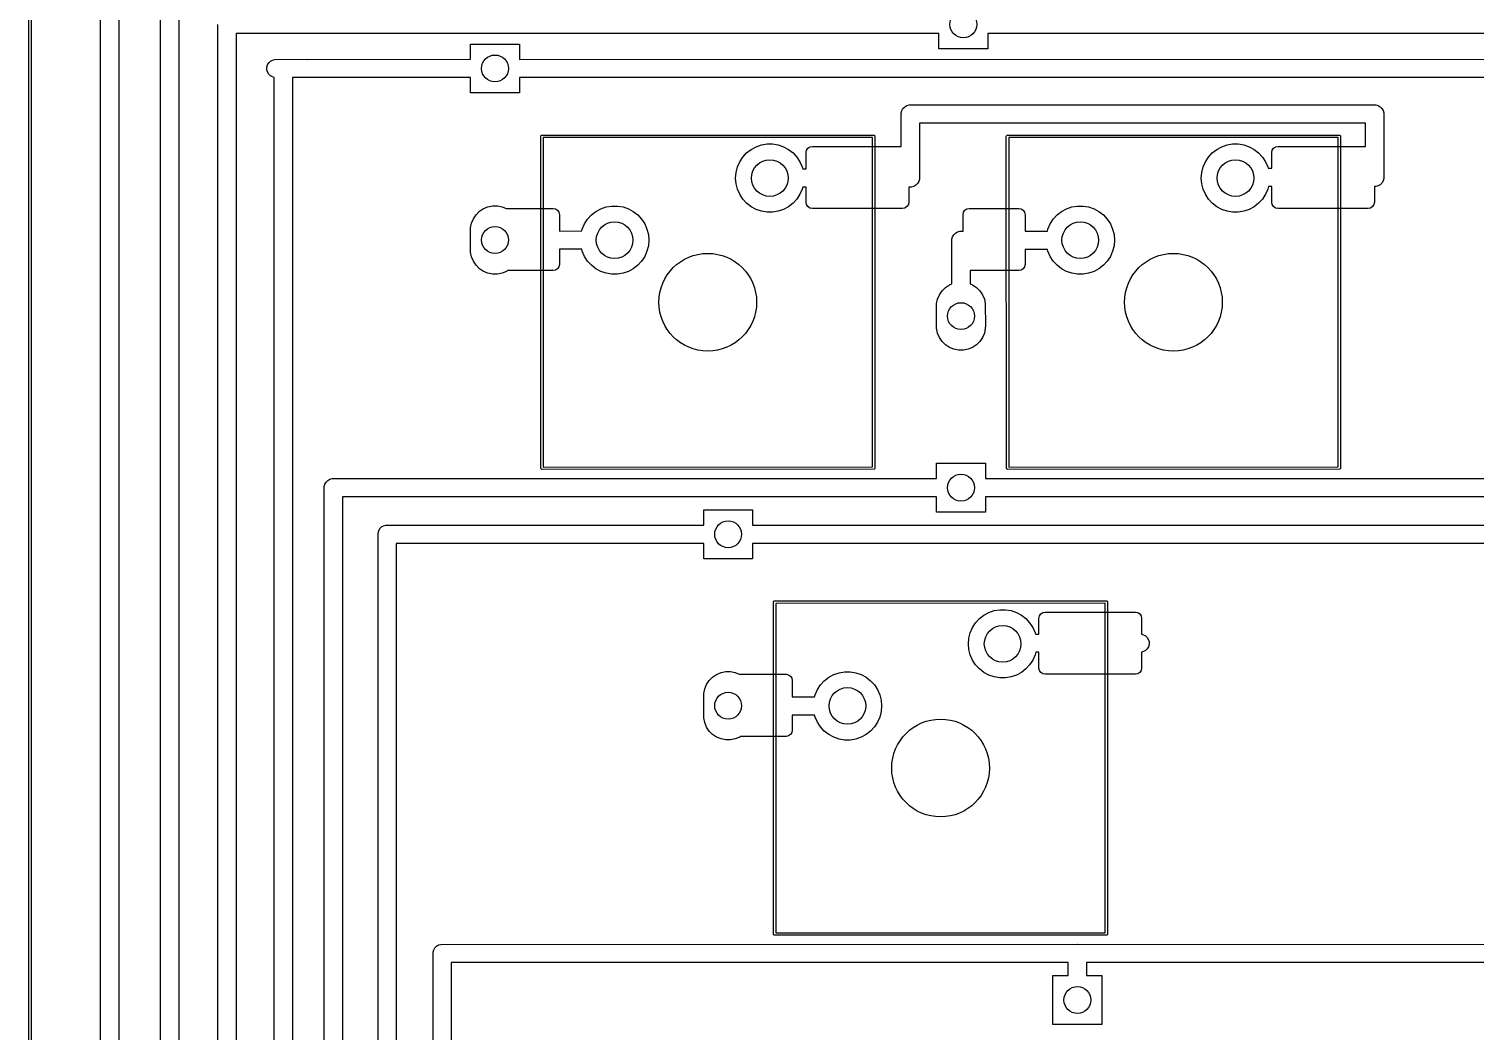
# Model space of a CAD drawing. Extents: x 12 to 499, y -206 to -17.
# Drawn here: x 11.9 to 71.1, y -96.9 to -55.9 of the extents above; entities that cross this region are included whole.
import ezdxf

# ---------------------------------------------------------------- set-up
doc = ezdxf.new("R2010")
doc.units = 0
doc.layers.add('BLACK', color=7, linetype='CONTINUOUS')

msp = doc.modelspace()

# ---------------------------------------------------------------- linework, layer by layer
at = {"layer": 'BLACK', "linetype": 'CONTINUOUS'}
for p, q in [((11.953806, -206.3), (11.95, -16.891)), ((12.046195, -16.940999), (12.049999, -206.253805)), ((14.884266, -179.626947), (14.881058, -36.6)), ((15.627859, -36.974952), (15.631049, -179.223264)), ((17.334266, -174.546947), (17.331058, -38.5044)), ((18.077859, -38.87931), (18.081049, -174.126133)), ((19.684266, -172.109384), (19.681058, -55.7256)), ((49.176058, -56.097503), (20.427861, -56.10056)), ((20.427861, -56.10056), (20.431047, -171.688578)), ((49.176058, -56.7256), (49.176058, -56.097503)), ((106.23107, -56.09745), (51.176058, -56.100543)), ((51.176058, -56.100543), (51.176058, -56.7256)), ((30.016058, -57.154413), (30.016058, -56.529)), ((30.016058, -56.529), (32.016058, -56.529)), ((32.016058, -56.529), (32.016058, -57.157137)), ((51.176058, -56.7256), (49.176058, -56.7256)), ((21.684266, -57.480053), (21.709603, -57.385494)), ((21.709603, -57.385494), (21.75855, -57.300714)), ((21.75855, -57.300714), (21.827772, -57.231492)), ((21.827772, -57.231492), (21.912552, -57.182545)), ((21.912552, -57.182545), (22.007111, -57.157208)), ((22.007111, -57.157208), (23.306058, -57.154)), ((23.306058, -57.154), (23.354391, -57.157167)), ((23.354391, -57.157167), (30.016058, -57.154413)), ((32.016058, -57.157137), (77.65605, -57.154067)), ((21.684266, -57.577947), (21.684266, -57.480053)), ((21.709603, -57.672506), (21.684266, -57.577947)), ((21.75855, -57.757286), (21.709603, -57.672506)), ((21.827772, -57.826508), (21.75855, -57.757286)), ((21.912552, -57.875455), (21.827772, -57.826508)), ((21.981068, -57.893813), (21.912552, -57.875455)), ((21.984266, -166.95865), (21.981068, -57.893813)), ((23.261683, -57.901091), (22.727862, -57.902805)), ((22.727862, -57.902805), (22.731047, -166.53781)), ((23.306058, -57.904), (23.261683, -57.901091)), ((30.016058, -57.901225), (23.306058, -57.904)), ((30.016058, -58.529), (30.016058, -57.901225)), ((77.65605, -57.900862), (32.016058, -57.903932)), ((32.016058, -57.903932), (32.016058, -58.529)), ((32.016058, -58.529), (30.016058, -58.529)), ((47.659603, -59.246494), (47.70855, -59.161714)), ((47.70855, -59.161714), (47.777772, -59.092492)), ((47.777772, -59.092492), (47.862552, -59.043545)), ((47.862552, -59.043545), (47.957111, -59.018208)), ((47.957111, -59.018208), (67.006058, -59.015)), ((67.006058, -59.015), (67.055005, -59.018208)), ((67.055005, -59.018208), (67.149564, -59.043545)), ((67.149564, -59.043545), (67.234344, -59.092492)), ((67.234344, -59.092492), (67.303566, -59.161714)), ((67.303566, -59.161714), (67.352513, -59.246494)), ((47.631058, -59.39), (47.634266, -59.341053)), ((47.632651, -60.715004), (47.631058, -59.39)), ((47.634266, -59.341053), (47.659603, -59.246494)), ((67.352513, -59.246494), (67.37785, -59.341053)), ((67.37785, -59.341053), (67.381058, -61.985004)), ((32.88606, -60.305004), (32.889866, -60.28587)), ((32.889866, -73.894138), (32.88606, -60.305004)), ((32.889866, -60.28587), (32.916926, -60.25881)), ((32.916926, -60.25881), (46.50606, -60.255004)), ((46.50606, -60.255004), (46.525194, -60.25881)), ((46.525194, -60.25881), (46.552254, -60.28587)), ((46.552254, -60.28587), (46.55606, -73.875004)), ((66.631509, -59.761863), (48.378359, -59.764937)), ((48.378359, -59.764937), (48.381058, -62.010004)), ((51.936063, -60.305004), (51.939869, -60.28587)), ((51.939869, -73.894138), (51.936063, -60.305004)), ((51.939869, -60.28587), (51.966929, -60.25881)), ((51.966929, -60.25881), (65.556063, -60.255004)), ((65.556063, -60.255004), (65.575197, -60.25881)), ((65.575197, -60.25881), (65.602257, -60.28587)), ((65.602257, -60.28587), (65.606063, -73.875004)), ((66.632666, -60.715004), (66.631509, -59.761863)), ((46.456072, -60.351217), (32.982273, -60.354991)), ((32.982273, -60.354991), (32.986047, -73.82879)), ((41.312866, -60.979991), (41.495333, -60.837971)), ((41.495333, -60.837971), (41.698686, -60.727921)), ((41.698686, -60.727921), (41.91738, -60.652844)), ((41.91738, -60.652844), (42.145449, -60.614786)), ((42.145449, -60.614786), (42.376671, -60.614786)), ((42.376671, -60.614786), (42.60474, -60.652844)), ((42.60474, -60.652844), (42.823434, -60.727921)), ((42.823434, -60.727921), (43.026787, -60.837971)), ((43.026787, -60.837971), (43.209254, -60.979991)), ((43.74706, -60.969004), (43.766395, -60.871802)), ((43.766395, -60.871802), (43.821455, -60.789399)), ((43.821455, -60.789399), (43.903858, -60.734339)), ((43.903858, -60.734339), (44.00106, -60.715004)), ((44.00106, -60.715004), (47.632651, -60.715004)), ((46.459846, -73.825016), (46.456072, -60.351217)), ((65.506075, -60.351217), (52.032276, -60.354991)), ((52.032276, -60.354991), (52.03605, -73.82879)), ((60.362869, -60.979991), (60.545336, -60.837971)), ((60.545336, -60.837971), (60.748689, -60.727921)), ((60.748689, -60.727921), (60.967383, -60.652844)), ((60.967383, -60.652844), (61.195452, -60.614786)), ((61.195452, -60.614786), (61.426674, -60.614786)), ((61.426674, -60.614786), (61.654743, -60.652844)), ((61.654743, -60.652844), (61.873437, -60.727921)), ((61.873437, -60.727921), (62.07679, -60.837971)), ((62.07679, -60.837971), (62.259257, -60.979991)), ((62.797063, -60.969004), (62.816398, -60.871802)), ((62.816398, -60.871802), (62.871458, -60.789399)), ((62.871458, -60.789399), (62.953861, -60.734339)), ((62.953861, -60.734339), (63.051063, -60.715004)), ((63.051063, -60.715004), (66.632666, -60.715004)), ((65.509849, -73.825016), (65.506075, -60.351217)), ((40.936916, -61.555425), (41.029797, -61.343678)), ((41.029797, -61.343678), (41.156263, -61.150106)), ((41.156263, -61.150106), (41.312866, -60.979991)), ((43.209254, -60.979991), (43.365857, -61.150106)), ((43.365857, -61.150106), (43.492323, -61.343678)), ((43.492323, -61.343678), (43.585204, -61.555425)), ((43.74706, -61.637362), (43.74706, -60.969004)), ((59.986919, -61.555425), (60.0798, -61.343678)), ((60.0798, -61.343678), (60.206266, -61.150106)), ((60.206266, -61.150106), (60.362869, -60.979991)), ((62.259257, -60.979991), (62.41586, -61.150106)), ((62.41586, -61.150106), (62.542326, -61.343678)), ((62.542326, -61.343678), (62.635207, -61.555425)), ((62.797063, -61.611857), (62.797063, -60.969004)), ((40.86106, -62.010004), (40.880154, -61.779572)), ((40.880154, -62.240436), (40.86106, -62.010004)), ((40.880154, -61.779572), (40.936916, -61.555425)), ((43.585204, -61.555425), (43.605973, -61.63744)), ((43.605973, -61.63744), (43.74706, -61.637362)), ((48.37785, -62.058951), (48.352513, -62.15351)), ((48.381058, -62.010004), (48.37785, -62.058951)), ((59.911063, -62.010004), (59.930157, -61.779572)), ((59.930157, -62.240436), (59.911063, -62.010004)), ((59.930157, -61.779572), (59.986919, -61.555425)), ((62.635207, -61.555425), (62.64953, -61.611987)), ((62.64953, -61.611987), (62.797063, -61.611857)), ((67.37785, -62.033951), (67.352513, -62.12851)), ((67.381058, -61.985004), (67.37785, -62.033951)), ((40.936916, -62.464583), (40.880154, -62.240436)), ((41.029797, -62.67633), (40.936916, -62.464583)), ((41.156263, -62.869902), (41.029797, -62.67633)), ((43.492323, -62.67633), (43.365857, -62.869902)), ((43.585204, -62.464583), (43.492323, -62.67633)), ((43.605544, -62.384259), (43.585204, -62.464583)), ((43.74706, -62.384181), (43.605544, -62.384259)), ((43.74706, -63.001004), (43.74706, -62.384181)), ((48.055005, -62.381796), (47.94706, -62.381855)), ((47.94706, -62.381855), (47.94706, -63.001004)), ((48.149564, -62.356459), (48.055005, -62.381796)), ((48.234344, -62.307512), (48.149564, -62.356459)), ((48.303566, -62.23829), (48.234344, -62.307512)), ((48.352513, -62.15351), (48.303566, -62.23829)), ((59.986919, -62.464583), (59.930157, -62.240436)), ((60.0798, -62.67633), (59.986919, -62.464583)), ((60.206266, -62.869902), (60.0798, -62.67633)), ((62.542326, -62.67633), (62.41586, -62.869902)), ((62.635207, -62.464583), (62.542326, -62.67633)), ((62.661992, -62.358811), (62.635207, -62.464583)), ((62.797063, -62.358692), (62.661992, -62.358811)), ((62.797063, -63.001004), (62.797063, -62.358692)), ((67.055005, -62.356796), (66.997063, -62.356882)), ((66.997063, -62.356882), (66.997063, -63.001004)), ((67.149564, -62.331459), (67.055005, -62.356796)), ((67.234344, -62.282512), (67.149564, -62.331459)), ((67.303566, -62.21329), (67.234344, -62.282512)), ((67.352513, -62.12851), (67.303566, -62.21329)), ((30.381665, -63.37099), (30.544661, -63.262079)), ((30.544661, -63.262079), (30.725773, -63.18706)), ((30.725773, -63.18706), (30.918041, -63.148815)), ((30.918041, -63.148815), (31.114075, -63.148815)), ((31.114075, -63.148815), (31.306343, -63.18706)), ((31.306343, -63.18706), (31.470374, -63.255004)), ((31.470374, -63.255004), (33.40106, -63.255004)), ((33.40106, -63.255004), (33.498262, -63.274339)), ((33.498262, -63.274339), (33.580665, -63.329399)), ((35.145333, -63.377971), (35.348686, -63.267921)), ((35.348686, -63.267921), (35.56738, -63.192844)), ((35.56738, -63.192844), (35.795449, -63.154786)), ((35.795449, -63.154786), (36.026671, -63.154786)), ((36.026671, -63.154786), (36.25474, -63.192844)), ((36.25474, -63.192844), (36.473434, -63.267921)), ((36.473434, -63.267921), (36.676787, -63.377971)), ((41.312866, -63.040017), (41.156263, -62.869902)), ((41.495333, -63.182037), (41.312866, -63.040017)), ((41.698686, -63.292087), (41.495333, -63.182037)), ((41.91738, -63.367164), (41.698686, -63.292087)), ((42.823434, -63.292087), (42.60474, -63.367164)), ((43.026787, -63.182037), (42.823434, -63.292087)), ((43.209254, -63.040017), (43.026787, -63.182037)), ((43.365857, -62.869902), (43.209254, -63.040017)), ((43.766395, -63.098206), (43.74706, -63.001004)), ((43.821455, -63.180609), (43.766395, -63.098206)), ((43.903858, -63.235669), (43.821455, -63.180609)), ((44.00106, -63.255004), (43.903858, -63.235669)), ((47.69306, -63.255004), (44.00106, -63.255004)), ((47.790262, -63.235669), (47.69306, -63.255004)), ((47.872665, -63.180609), (47.790262, -63.235669)), ((47.927725, -63.098206), (47.872665, -63.180609)), ((47.94706, -63.001004), (47.927725, -63.098206)), ((50.239458, -63.329399), (50.321861, -63.274339)), ((50.321861, -63.274339), (50.419063, -63.255004)), ((50.419063, -63.255004), (52.451063, -63.255004)), ((52.451063, -63.255004), (52.548265, -63.274339)), ((52.548265, -63.274339), (52.630668, -63.329399)), ((54.195336, -63.377971), (54.398689, -63.267921)), ((54.398689, -63.267921), (54.617383, -63.192844)), ((54.617383, -63.192844), (54.845452, -63.154786)), ((54.845452, -63.154786), (55.076674, -63.154786)), ((55.076674, -63.154786), (55.304743, -63.192844)), ((55.304743, -63.192844), (55.523437, -63.267921)), ((55.523437, -63.267921), (55.72679, -63.377971)), ((60.362869, -63.040017), (60.206266, -62.869902)), ((60.545336, -63.182037), (60.362869, -63.040017)), ((60.748689, -63.292087), (60.545336, -63.182037)), ((60.967383, -63.367164), (60.748689, -63.292087)), ((61.873437, -63.292087), (61.654743, -63.367164)), ((62.07679, -63.182037), (61.873437, -63.292087)), ((62.259257, -63.040017), (62.07679, -63.182037)), ((62.41586, -62.869902), (62.259257, -63.040017)), ((62.816398, -63.098206), (62.797063, -63.001004)), ((62.871458, -63.180609), (62.816398, -63.098206)), ((62.953861, -63.235669), (62.871458, -63.180609)), ((63.051063, -63.255004), (62.953861, -63.235669)), ((66.743063, -63.255004), (63.051063, -63.255004)), ((66.840265, -63.235669), (66.743063, -63.255004)), ((66.922668, -63.180609), (66.840265, -63.235669)), ((66.977728, -63.098206), (66.922668, -63.180609)), ((66.997063, -63.001004), (66.977728, -63.098206)), ((30.020873, -64.045983), (30.059118, -63.853715)), ((30.059118, -63.853715), (30.134137, -63.672603)), ((30.134137, -63.672603), (30.243048, -63.509607)), ((30.243048, -63.509607), (30.381665, -63.37099)), ((33.580665, -63.329399), (33.635725, -63.411802)), ((33.635725, -63.411802), (33.65506, -63.509004)), ((33.65506, -63.509004), (33.65506, -64.176467)), ((34.586916, -64.095425), (34.679797, -63.883678)), ((34.679797, -63.883678), (34.806263, -63.690106)), ((34.806263, -63.690106), (34.962866, -63.519991)), ((34.962866, -63.519991), (35.145333, -63.377971)), ((36.676787, -63.377971), (36.859254, -63.519991)), ((36.859254, -63.519991), (37.015857, -63.690106)), ((37.015857, -63.690106), (37.142323, -63.883678)), ((37.142323, -63.883678), (37.235204, -64.095425)), ((42.145449, -63.405222), (41.91738, -63.367164)), ((42.376671, -63.405222), (42.145449, -63.405222)), ((42.60474, -63.367164), (42.376671, -63.405222)), ((50.165063, -63.509004), (50.184398, -63.411802)), ((50.165063, -64.188125), (50.165063, -63.509004)), ((50.184398, -63.411802), (50.239458, -63.329399)), ((52.630668, -63.329399), (52.685728, -63.411802)), ((52.685728, -63.411802), (52.705063, -63.509004)), ((52.705063, -63.509004), (52.705063, -64.186472)), ((53.636919, -64.095425), (53.7298, -63.883678)), ((53.7298, -63.883678), (53.856266, -63.690106)), ((53.856266, -63.690106), (54.012869, -63.519991)), ((54.012869, -63.519991), (54.195336, -63.377971)), ((55.72679, -63.377971), (55.909257, -63.519991)), ((55.909257, -63.519991), (56.06586, -63.690106)), ((56.06586, -63.690106), (56.192326, -63.883678)), ((56.192326, -63.883678), (56.285207, -64.095425)), ((61.195452, -63.405222), (60.967383, -63.367164)), ((61.426674, -63.405222), (61.195452, -63.405222)), ((61.654743, -63.367164), (61.426674, -63.405222)), ((30.016058, -64.144), (30.020873, -64.045983)), ((30.020873, -65.042017), (30.016058, -64.144)), ((33.65506, -64.176467), (34.566542, -64.175876)), ((34.566542, -64.175876), (34.586916, -64.095425)), ((37.235204, -64.095425), (37.291966, -64.319572)), ((37.291966, -64.319572), (37.31106, -64.550004)), ((49.709271, -64.511057), (49.734608, -64.416498)), ((49.734608, -64.416498), (49.783555, -64.331718)), ((49.783555, -64.331718), (49.852777, -64.262496)), ((49.852777, -64.262496), (49.937557, -64.213549)), ((49.937557, -64.213549), (50.032116, -64.188212)), ((50.032116, -64.188212), (50.165063, -64.188125)), ((52.705063, -64.186472), (53.614012, -64.18588)), ((53.614012, -64.18588), (53.636919, -64.095425)), ((56.285207, -64.095425), (56.341969, -64.319572)), ((56.341969, -64.319572), (56.361063, -64.550004)), ((30.059118, -65.234285), (30.020873, -65.042017)), ((34.56618, -64.9227), (33.65506, -64.923291)), ((33.65506, -64.923291), (33.65506, -65.541004)), ((34.586916, -65.004583), (34.56618, -64.9227)), ((34.679797, -65.21633), (34.586916, -65.004583)), ((37.235204, -65.004583), (37.142323, -65.21633)), ((37.291966, -64.780436), (37.235204, -65.004583)), ((37.31106, -64.550004), (37.291966, -64.780436)), ((49.706063, -64.560004), (49.709271, -64.511057)), ((49.707873, -66.3364), (49.706063, -64.560004)), ((53.618716, -64.932701), (52.705063, -64.933296)), ((52.705063, -64.933296), (52.705063, -65.541004)), ((53.636919, -65.004583), (53.618716, -64.932701)), ((53.7298, -65.21633), (53.636919, -65.004583)), ((56.285207, -65.004583), (56.192326, -65.21633)), ((56.341969, -64.780436), (56.285207, -65.004583)), ((56.361063, -64.550004), (56.341969, -64.780436)), ((30.134137, -65.415397), (30.059118, -65.234285)), ((30.243048, -65.578393), (30.134137, -65.415397)), ((30.381665, -65.71701), (30.243048, -65.578393)), ((33.635725, -65.638206), (33.580665, -65.720609)), ((33.65506, -65.541004), (33.635725, -65.638206)), ((34.806263, -65.409902), (34.679797, -65.21633)), ((34.962866, -65.580017), (34.806263, -65.409902)), ((35.145333, -65.722037), (34.962866, -65.580017)), ((36.859254, -65.580017), (36.676787, -65.722037)), ((37.015857, -65.409902), (36.859254, -65.580017)), ((37.142323, -65.21633), (37.015857, -65.409902)), ((52.685728, -65.638206), (52.630668, -65.720609)), ((52.705063, -65.541004), (52.685728, -65.638206)), ((53.856266, -65.409902), (53.7298, -65.21633)), ((54.012869, -65.580017), (53.856266, -65.409902)), ((54.195336, -65.722037), (54.012869, -65.580017)), ((55.909257, -65.580017), (55.72679, -65.722037)), ((56.06586, -65.409902), (55.909257, -65.580017)), ((56.192326, -65.21633), (56.06586, -65.409902)), ((30.544661, -65.825921), (30.381665, -65.71701)), ((30.725773, -65.90094), (30.544661, -65.825921)), ((30.918041, -65.939185), (30.725773, -65.90094)), ((31.114075, -65.939185), (30.918041, -65.939185)), ((31.306343, -65.90094), (31.114075, -65.939185)), ((31.487455, -65.825921), (31.306343, -65.90094)), ((31.533725, -65.795004), (31.487455, -65.825921)), ((33.40106, -65.795004), (31.533725, -65.795004)), ((33.498262, -65.775669), (33.40106, -65.795004)), ((33.580665, -65.720609), (33.498262, -65.775669)), ((35.348686, -65.832087), (35.145333, -65.722037)), ((35.56738, -65.907164), (35.348686, -65.832087)), ((35.795449, -65.945222), (35.56738, -65.907164)), ((36.026671, -65.945222), (35.795449, -65.945222)), ((36.25474, -65.907164), (36.026671, -65.945222)), ((36.473434, -65.832087), (36.25474, -65.907164)), ((36.676787, -65.722037), (36.473434, -65.832087)), ((52.451063, -65.795004), (50.454163, -65.795004)), ((50.454163, -65.795004), (50.454715, -66.336591)), ((52.548265, -65.775669), (52.451063, -65.795004)), ((52.630668, -65.720609), (52.548265, -65.775669)), ((54.398689, -65.832087), (54.195336, -65.722037)), ((54.617383, -65.907164), (54.398689, -65.832087)), ((54.845452, -65.945222), (54.617383, -65.907164)), ((55.076674, -65.945222), (54.845452, -65.945222)), ((55.304743, -65.907164), (55.076674, -65.945222)), ((55.523437, -65.832087), (55.304743, -65.907164)), ((55.72679, -65.722037), (55.523437, -65.832087)), ((49.124123, -66.968715), (49.199142, -66.787603)), ((49.199142, -66.787603), (49.308053, -66.624607)), ((49.308053, -66.624607), (49.44667, -66.48599)), ((49.44667, -66.48599), (49.609666, -66.377079)), ((49.609666, -66.377079), (49.707873, -66.3364)), ((50.454715, -66.336591), (50.55246, -66.377079)), ((50.55246, -66.377079), (50.715456, -66.48599)), ((50.715456, -66.48599), (50.854073, -66.624607)), ((50.854073, -66.624607), (50.962984, -66.787603)), ((50.962984, -66.787603), (51.038003, -66.968715)), ((49.081063, -67.259), (49.085878, -67.160983)), ((49.085878, -68.157017), (49.081063, -67.259)), ((49.085878, -67.160983), (49.124123, -66.968715)), ((51.038003, -66.968715), (51.076248, -67.160983)), ((51.076248, -67.160983), (51.081063, -68.059)), ((49.124123, -68.349285), (49.085878, -68.157017)), ((49.199142, -68.530397), (49.124123, -68.349285)), ((49.308053, -68.693393), (49.199142, -68.530397)), ((50.962984, -68.530397), (50.854073, -68.693393)), ((51.038003, -68.349285), (50.962984, -68.530397)), ((51.076248, -68.157017), (51.038003, -68.349285)), ((51.081063, -68.059), (51.076248, -68.157017)), ((49.44667, -68.83201), (49.308053, -68.693393)), ((49.609666, -68.940921), (49.44667, -68.83201)), ((49.790778, -69.01594), (49.609666, -68.940921)), ((49.983046, -69.054185), (49.790778, -69.01594)), ((50.17908, -69.054185), (49.983046, -69.054185)), ((50.371348, -69.01594), (50.17908, -69.054185)), ((50.55246, -68.940921), (50.371348, -69.01594)), ((50.715456, -68.83201), (50.55246, -68.940921)), ((50.854073, -68.693393), (50.715456, -68.83201)), ((32.916926, -73.921198), (32.889866, -73.894138)), ((32.93606, -73.925004), (32.916926, -73.921198)), ((46.525194, -73.921198), (32.93606, -73.925004)), ((32.986047, -73.82879), (46.459846, -73.825016)), ((46.552254, -73.894138), (46.525194, -73.921198)), ((46.55606, -73.875004), (46.552254, -73.894138)), ((49.081063, -74.299124), (49.081063, -73.674)), ((49.081063, -73.674), (51.081063, -73.674)), ((51.081063, -73.674), (51.081063, -74.302153)), ((51.966929, -73.921198), (51.939869, -73.894138)), ((51.986063, -73.925004), (51.966929, -73.921198)), ((65.575197, -73.921198), (51.986063, -73.925004)), ((52.03605, -73.82879), (65.509849, -73.825016)), ((65.602257, -73.894138), (65.575197, -73.921198)), ((65.606063, -73.875004), (65.602257, -73.894138)), ((24.034266, -74.625053), (24.059603, -74.530494)), ((24.059603, -74.530494), (24.10855, -74.445714)), ((24.10855, -74.445714), (24.177772, -74.376492)), ((24.177772, -74.376492), (24.262552, -74.327545)), ((24.262552, -74.327545), (24.357111, -74.302208)), ((24.357111, -74.302208), (49.081063, -74.299124)), ((51.081063, -74.302153), (110.99357, -74.299051)), ((24.031058, -74.674), (24.034266, -74.625053)), ((24.034266, -161.911313), (24.031058, -74.674)), ((49.081063, -75.045922), (24.777865, -75.048953)), ((24.777865, -75.048953), (24.781044, -161.49049)), ((49.081063, -75.674), (49.081063, -75.045922)), ((110.99357, -75.045846), (51.081063, -75.048948)), ((51.081063, -75.048948), (51.081063, -75.674)), ((39.556058, -76.204229), (39.556058, -75.579)), ((39.556058, -75.579), (41.556058, -75.579)), ((41.556058, -75.579), (41.556058, -76.207119)), ((51.081063, -75.674), (49.081063, -75.674)), ((26.30855, -76.350714), (26.377772, -76.281492)), ((26.377772, -76.281492), (26.462552, -76.232545)), ((26.462552, -76.232545), (26.557111, -76.207208)), ((26.557111, -76.207208), (39.556058, -76.204229)), ((41.556058, -76.207119), (77.65605, -76.204084)), ((26.231058, -76.579), (26.234266, -76.530053)), ((26.234266, -159.306947), (26.231058, -76.579)), ((26.234266, -76.530053), (26.259603, -76.435494)), ((26.259603, -76.435494), (26.30855, -76.350714)), ((39.556058, -76.951032), (26.977866, -76.953914)), ((26.977866, -76.953914), (26.981043, -158.894548)), ((39.556058, -77.579), (39.556058, -76.951032)), ((77.65605, -76.95088), (41.556058, -76.953915)), ((41.556058, -76.953915), (41.556058, -77.579)), ((41.556058, -77.579), (39.556058, -77.579)), ((42.411058, -79.354994), (42.414864, -79.33586)), ((42.414864, -92.944128), (42.411058, -79.354994)), ((42.414864, -79.33586), (42.441924, -79.3088)), ((42.441924, -79.3088), (56.031058, -79.304994)), ((55.98107, -79.401207), (42.507271, -79.404981)), ((42.507271, -79.404981), (42.511045, -92.87878)), ((51.020331, -79.887961), (51.223684, -79.777911)), ((51.223684, -79.777911), (51.442378, -79.702834)), ((51.442378, -79.702834), (51.670447, -79.664776)), ((51.670447, -79.664776), (51.901669, -79.664776)), ((51.901669, -79.664776), (52.129738, -79.702834)), ((52.129738, -79.702834), (52.348432, -79.777911)), ((52.348432, -79.777911), (52.551785, -79.887961)), ((53.291393, -79.921792), (53.346453, -79.839389)), ((53.346453, -79.839389), (53.428856, -79.784329)), ((53.428856, -79.784329), (53.526058, -79.764994)), ((53.526058, -79.764994), (57.218058, -79.764994)), ((55.984844, -92.875006), (55.98107, -79.401207)), ((56.031058, -79.304994), (56.050192, -79.3088)), ((56.050192, -79.3088), (56.077252, -79.33586)), ((56.077252, -79.33586), (56.081058, -92.924994)), ((57.218058, -79.764994), (57.31526, -79.784329)), ((57.31526, -79.784329), (57.397663, -79.839389)), ((57.397663, -79.839389), (57.452723, -79.921792)), ((50.461914, -80.605415), (50.554795, -80.393668)), ((50.554795, -80.393668), (50.681261, -80.200096)), ((50.681261, -80.200096), (50.837864, -80.029981)), ((50.837864, -80.029981), (51.020331, -79.887961)), ((52.551785, -79.887961), (52.734252, -80.029981)), ((52.734252, -80.029981), (52.890855, -80.200096)), ((52.890855, -80.200096), (53.017321, -80.393668)), ((53.017321, -80.393668), (53.110202, -80.605415)), ((53.272058, -80.018994), (53.291393, -79.921792)), ((53.272058, -80.661847), (53.272058, -80.018994)), ((57.452723, -79.921792), (57.472058, -80.018994)), ((57.472058, -80.018994), (57.472058, -80.667771)), ((50.386058, -81.059994), (50.405152, -80.829562)), ((50.405152, -80.829562), (50.461914, -80.605415)), ((53.110202, -80.605415), (53.124525, -80.661977)), ((53.124525, -80.661977), (53.272058, -80.661847)), ((57.472058, -80.667771), (57.549564, -80.688539)), ((57.549564, -80.688539), (57.634344, -80.737486)), ((57.634344, -80.737486), (57.703566, -80.806708)), ((57.703566, -80.806708), (57.752513, -80.891488)), ((57.752513, -80.891488), (57.77785, -80.986047)), ((57.77785, -80.986047), (57.77785, -81.083941)), ((50.405152, -81.290426), (50.386058, -81.059994)), ((50.461914, -81.514573), (50.405152, -81.290426)), ((50.554795, -81.72632), (50.461914, -81.514573)), ((53.110202, -81.514573), (53.017321, -81.72632)), ((53.136987, -81.408801), (53.110202, -81.514573)), ((53.272058, -81.408682), (53.136987, -81.408801)), ((53.272058, -82.050994), (53.272058, -81.408682)), ((57.549564, -81.381449), (57.472058, -81.402216)), ((57.472058, -81.402216), (57.472058, -82.050994)), ((57.634344, -81.332502), (57.549564, -81.381449)), ((57.703566, -81.26328), (57.634344, -81.332502)), ((57.752513, -81.1785), (57.703566, -81.26328)), ((57.77785, -81.083941), (57.752513, -81.1785)), ((40.265773, -82.23706), (40.458041, -82.198815)), ((40.458041, -82.198815), (40.654075, -82.198815)), ((40.654075, -82.198815), (40.846343, -82.23706)), ((45.092378, -82.242834), (45.320447, -82.204776)), ((45.320447, -82.204776), (45.551669, -82.204776)), ((45.551669, -82.204776), (45.779738, -82.242834)), ((50.681261, -81.919892), (50.554795, -81.72632)), ((50.837864, -82.090007), (50.681261, -81.919892)), ((51.020331, -82.232027), (50.837864, -82.090007)), ((51.223684, -82.342077), (51.020331, -82.232027)), ((52.551785, -82.232027), (52.348432, -82.342077)), ((52.734252, -82.090007), (52.551785, -82.232027)), ((52.890855, -81.919892), (52.734252, -82.090007)), ((53.017321, -81.72632), (52.890855, -81.919892)), ((53.291393, -82.148196), (53.272058, -82.050994)), ((53.346453, -82.230599), (53.291393, -82.148196)), ((53.428856, -82.285659), (53.346453, -82.230599)), ((57.397663, -82.230599), (57.31526, -82.285659)), ((57.452723, -82.148196), (57.397663, -82.230599)), ((57.472058, -82.050994), (57.452723, -82.148196)), ((39.599118, -82.903715), (39.674137, -82.722603)), ((39.674137, -82.722603), (39.783048, -82.559607)), ((39.783048, -82.559607), (39.921665, -82.42099)), ((39.921665, -82.42099), (40.084661, -82.312079)), ((40.084661, -82.312079), (40.265773, -82.23706)), ((40.846343, -82.23706), (41.01035, -82.304994)), ((41.01035, -82.304994), (42.926058, -82.304994)), ((42.926058, -82.304994), (43.02326, -82.324329)), ((43.02326, -82.324329), (43.105663, -82.379389)), ((43.105663, -82.379389), (43.160723, -82.461792)), ((43.160723, -82.461792), (43.180058, -82.558994)), ((43.180058, -82.558994), (43.180058, -83.226462)), ((44.204795, -82.933668), (44.331261, -82.740096)), ((44.331261, -82.740096), (44.487864, -82.569981)), ((44.487864, -82.569981), (44.670331, -82.427961)), ((44.670331, -82.427961), (44.873684, -82.317911)), ((44.873684, -82.317911), (45.092378, -82.242834)), ((45.779738, -82.242834), (45.998432, -82.317911)), ((45.998432, -82.317911), (46.201785, -82.427961)), ((46.201785, -82.427961), (46.384252, -82.569981)), ((46.384252, -82.569981), (46.540855, -82.740096)), ((46.540855, -82.740096), (46.667321, -82.933668)), ((51.442378, -82.417154), (51.223684, -82.342077)), ((51.670447, -82.455212), (51.442378, -82.417154)), ((51.901669, -82.455212), (51.670447, -82.455212)), ((52.129738, -82.417154), (51.901669, -82.455212)), ((52.348432, -82.342077), (52.129738, -82.417154)), ((53.526058, -82.304994), (53.428856, -82.285659)), ((57.218058, -82.304994), (53.526058, -82.304994)), ((57.31526, -82.285659), (57.218058, -82.304994)), ((39.556058, -83.194), (39.560873, -83.095983)), ((39.560873, -84.092017), (39.556058, -83.194)), ((39.560873, -83.095983), (39.599118, -82.903715)), ((43.180058, -83.226462), (44.09154, -83.225869)), ((44.09154, -83.225869), (44.111914, -83.145415)), ((44.111914, -83.145415), (44.204795, -82.933668)), ((46.667321, -82.933668), (46.760202, -83.145415)), ((46.760202, -83.145415), (46.816964, -83.369562)), ((46.816964, -83.369562), (46.836058, -83.599994)), ((44.091179, -83.972693), (43.180058, -83.973286)), ((43.180058, -83.973286), (43.180058, -84.590994)), ((44.111914, -84.054573), (44.091179, -83.972693)), ((46.816964, -83.830426), (46.760202, -84.054573)), ((46.836058, -83.599994), (46.816964, -83.830426)), ((39.599118, -84.284285), (39.560873, -84.092017)), ((39.674137, -84.465397), (39.599118, -84.284285)), ((39.783048, -84.628393), (39.674137, -84.465397)), ((43.180058, -84.590994), (43.160723, -84.688196)), ((44.204795, -84.26632), (44.111914, -84.054573)), ((44.331261, -84.459892), (44.204795, -84.26632)), ((44.487864, -84.630007), (44.331261, -84.459892)), ((46.540855, -84.459892), (46.384252, -84.630007)), ((46.667321, -84.26632), (46.540855, -84.459892)), ((46.760202, -84.054573), (46.667321, -84.26632)), ((39.921665, -84.76701), (39.783048, -84.628393)), ((40.084661, -84.875921), (39.921665, -84.76701)), ((40.265773, -84.95094), (40.084661, -84.875921)), ((40.458041, -84.989185), (40.265773, -84.95094)), ((40.654075, -84.989185), (40.458041, -84.989185)), ((40.846343, -84.95094), (40.654075, -84.989185)), ((41.027455, -84.875921), (40.846343, -84.95094)), ((41.07374, -84.844994), (41.027455, -84.875921)), ((42.926058, -84.844994), (41.07374, -84.844994)), ((43.02326, -84.825659), (42.926058, -84.844994)), ((43.105663, -84.770599), (43.02326, -84.825659)), ((43.160723, -84.688196), (43.105663, -84.770599)), ((44.670331, -84.772027), (44.487864, -84.630007)), ((44.873684, -84.882077), (44.670331, -84.772027)), ((45.092378, -84.957154), (44.873684, -84.882077)), ((45.320447, -84.995212), (45.092378, -84.957154)), ((45.551669, -84.995212), (45.320447, -84.995212)), ((45.779738, -84.957154), (45.551669, -84.995212)), ((45.998432, -84.882077), (45.779738, -84.957154)), ((46.201785, -84.772027), (45.998432, -84.882077)), ((46.384252, -84.630007), (46.201785, -84.772027)), ((42.511045, -92.87878), (55.984844, -92.875006)), ((28.55855, -93.495714), (28.627772, -93.426492)), ((28.627772, -93.426492), (28.712552, -93.377545)), ((28.712552, -93.377545), (28.807111, -93.352208)), ((28.807111, -93.352208), (54.84356, -93.349)), ((42.441924, -92.971188), (42.414864, -92.944128)), ((42.461058, -92.974994), (42.441924, -92.971188)), ((56.050192, -92.971188), (42.461058, -92.974994)), ((54.84356, -93.349), (54.892426, -93.352202)), ((54.892426, -93.352202), (113.447658, -93.349053)), ((56.077252, -92.944128), (56.050192, -92.971188)), ((56.081058, -92.924994), (56.077252, -92.944128)), ((28.481058, -93.724), (28.484266, -93.675053)), ((28.484266, -156.782308), (28.481058, -93.724)), ((28.484266, -93.675053), (28.509603, -93.580494)), ((28.509603, -93.580494), (28.55855, -93.495714)), ((54.46917, -94.095844), (29.227871, -94.098954)), ((29.227871, -94.098954), (29.231039, -156.361453)), ((53.84356, -96.629), (53.84356, -94.629)), ((53.84356, -94.629), (54.470046, -94.629)), ((54.470046, -94.629), (54.46917, -94.095844)), ((113.447658, -94.095848), (55.216048, -94.098979)), ((55.216048, -94.098979), (55.216918, -94.629)), ((55.216918, -94.629), (55.84356, -94.629)), ((55.84356, -94.629), (55.84356, -96.629)), ((55.84356, -96.629), (53.84356, -96.629))]:
    msp.add_line(p, q, dxfattribs=at)
at = {"layer": 'BLACK'}
for centre, radius in [((50.176058, -55.7256), 0.55), ((31.016058, -57.529), 0.55), ((42.26106, -62.010004), 0.75), ((61.311063, -62.010004), 0.75), ((35.91106, -64.550004), 0.75), ((54.961063, -64.550004), 0.75), ((31.016058, -64.544), 0.55), ((39.72106, -67.090004), 2), ((58.771063, -67.090004), 2), ((50.081063, -67.659), 0.55), ((50.081063, -74.674), 0.55), ((40.556058, -76.579), 0.55), ((51.786058, -81.059994), 0.75), ((40.556058, -83.594), 0.55), ((45.436058, -83.599994), 0.75), ((49.246058, -86.139994), 2), ((49.246058, -86.139994), 2), ((54.84356, -95.629), 0.55)]:
    msp.add_circle(centre, radius, dxfattribs=at)

doc.saveas('drawing.dxf')
